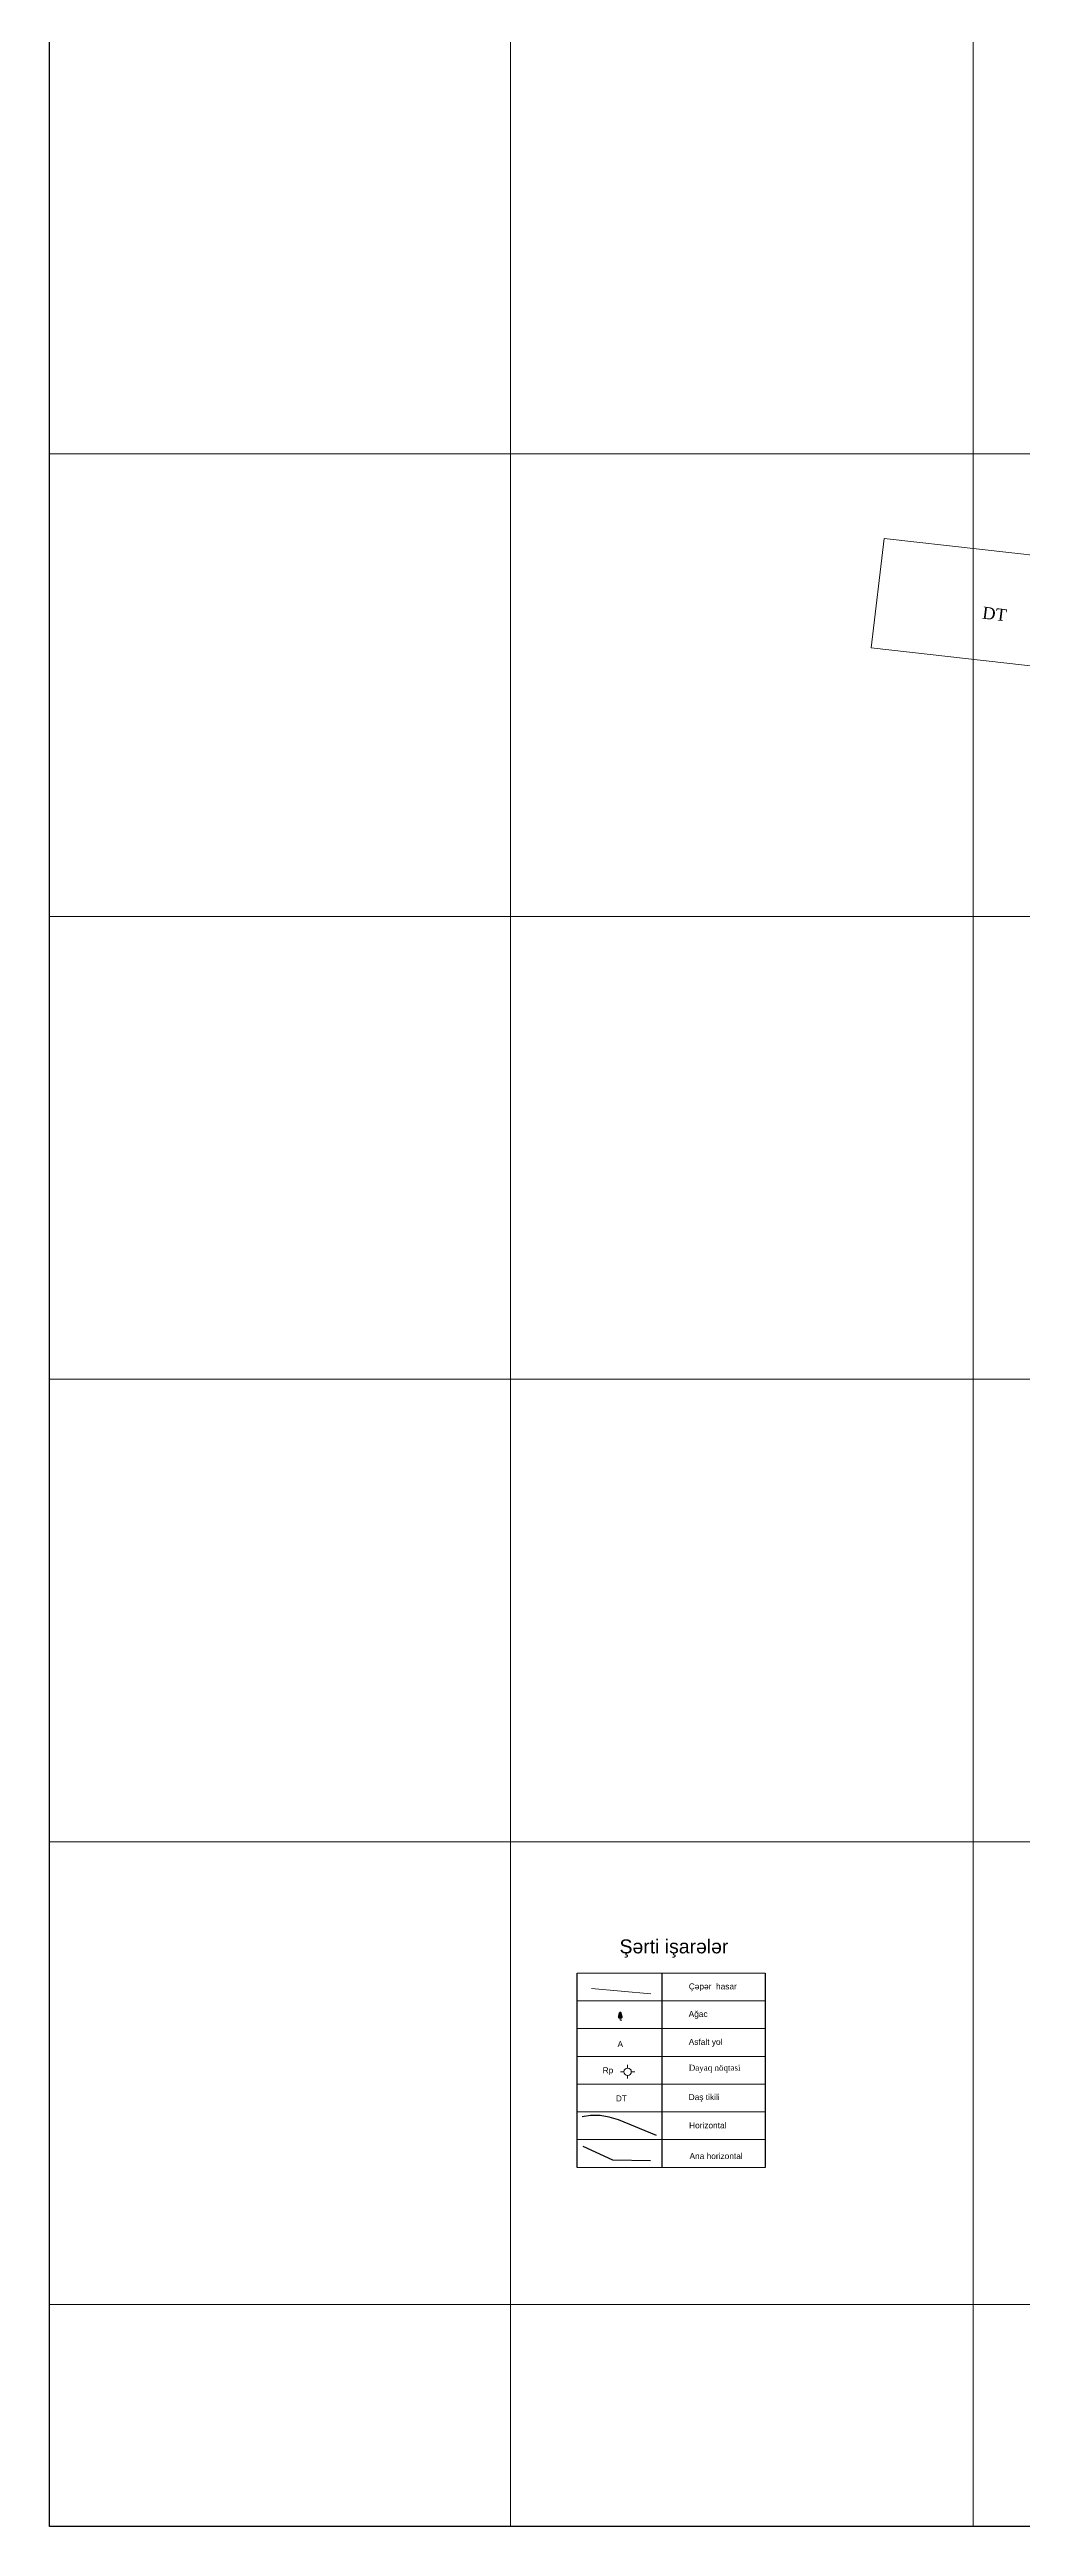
# Model space of a CAD drawing. Header units: feet. Extents: x 3381 to 683784, y 675186 to 4376258.
# Drawn here: x 678599.7 to 678704.8, y 4374699.7 to 4374967.4 of the extents above; entities that cross this region are included whole.
import ezdxf

# ---------------------------------------------------------------- set-up
doc = ezdxf.new("R2010")
doc.units = ezdxf.units.FT
doc.header["$MEASUREMENT"] = 0
doc.linetypes.add('DASHEDX2', pattern=[38.1, 25.4, -12.7])
doc.layers.get('0').update_dxf_attribs({"linetype": 'CONTINUOUS'})
for name, color, linetype, lineweight in [('ANA HORIZONTAL', 24, 'CONTINUOUS', 30), ('das tikili', 5, 'CONTINUOUS', 0), ('km setka', 170, 'CONTINUOUS', 15)]:
    doc.layers.add(name, color=color, linetype=linetype, lineweight=lineweight)
for name, color, linetype in [('hasar', 7, 'CONTINUOUS'), ('HORIZONTAL', 24, 'CONTINUOUS'), ('ramka', 7, 'CONTINUOUS'), ('Yazilar', 7, 'CONTINUOUS')]:
    doc.layers.add(name, color=color, linetype=linetype)
doc.styles.get("Standard").update_dxf_attribs({"font": 'arial.ttf', "height": 2})
doc.linetypes.add('FENCELINE1', pattern='A,6.35,-2.54,[133,ltypeshp.shx,S=2.54,R=0,X=-2.54,Y=0],-2.54,25.4', length=36.83)

msp = doc.modelspace()

# ---------------------------------------------------------------- hatches: boundary and pattern name
at = {"layer": 'ramka', "lineweight": 13, "ltscale": 0.4}
msp.add_hatch(color=256, dxfattribs=at).paths.add_polyline_path([(678661.326, 4374755.324), (678661.273, 4374755.303), (678661.237, 4374755.266), (678661.22, 4374755.216), (678661.228, 4374755.159), (678661.233, 4374755.148), (678661.196, 4374755.103), (678661.172, 4374755.042), (678661.175, 4374754.995), (678661.181, 4374754.964), (678661.186, 4374754.953), (678661.162, 4374754.933), (678661.134, 4374754.883), (678661.118, 4374754.798), (678661.13, 4374754.751), (678661.154, 4374754.71), (678661.172, 4374754.699), (678661.209, 4374754.686), (678661.249, 4374754.672), (678661.3, 4374754.665), (678661.334, 4374754.663), (678661.334, 4374754.467), (678661.511, 4374754.466), (678661.334, 4374754.467), (678661.334, 4374754.663), (678661.39, 4374754.668), (678661.438, 4374754.677), (678661.471, 4374754.689), (678661.501, 4374754.708), (678661.52, 4374754.73), (678661.534, 4374754.761), (678661.54, 4374754.792), (678661.539, 4374754.826), (678661.53, 4374754.871), (678661.51, 4374754.906), (678661.487, 4374754.934), (678661.473, 4374754.948), (678661.483, 4374754.988), (678661.486, 4374755.027), (678661.48, 4374755.067), (678661.469, 4374755.099), (678661.458, 4374755.12), (678661.448, 4374755.131), (678661.44, 4374755.14), (678661.43, 4374755.149), (678661.427, 4374755.149), (678661.441, 4374755.187), (678661.441, 4374755.215), (678661.441, 4374755.236), (678661.43, 4374755.259), (678661.412, 4374755.28), (678661.402, 4374755.298), (678661.372, 4374755.318), (678661.348, 4374755.322), (678661.303, 4374755.321)])

# ---------------------------------------------------------------- linework, layer by layer
at = {"color": 0, "linetype": 'Continuous'}
for points in [[(678656.688, 4374738.543), (678656.688, 4374759.543)], [(678665.82, 4374759.543), (678665.82, 4374738.543)], [(678677.015, 4374759.543), (678677.015, 4374738.543)]]:
    msp.add_lwpolyline(points, dxfattribs=at)
at = {"layer": 'ANA HORIZONTAL'}
msp.add_lwpolyline([(678664.602, 4374739.254), (678660.539, 4374739.309), (678657.311, 4374740.811)], dxfattribs=at)
at = {"layer": 'das tikili', "color": 0, "lineweight": 20}
for q in [(678688.447, 4374902.768, 689.594), (678714.712, 4374911.779, 689.594)]:
    msp.add_line((678689.85, 4374914.582, 689.594), q, dxfattribs=at)
at = {"layer": 'das tikili', "color": 0, "lineweight": 20, "elevation": 689.594}
msp.add_lwpolyline([(678713.309, 4374899.964), (678688.447, 4374902.768)], dxfattribs=at)
at = {"layer": 'hasar', "color": 0, "linetype": 'FENCELINE1', "lineweight": 15, "ltscale": 0.5}
msp.add_lwpolyline([(678658.235, 4374757.886), (678664.636, 4374757.305)], dxfattribs=at)
at = {"layer": 'HORIZONTAL'}
msp.add_lwpolyline([(678665.267, 4374742.005), (678661.164, 4374743.675), (678660.121, 4374743.964), (678659.153, 4374744.142), (678658.135, 4374744.159), (678657.235, 4374744.016)], dxfattribs=at)
at = {"layer": 'km setka', "flags": 128}
for points in [[(678649.461, 4375155.521), (678649.461, 4374699.736)], [(678699.461, 4375155.521), (678699.461, 4374699.736)], [(678599.655, 4374923.732), (679076.815, 4374923.732)], [(678599.655, 4374873.732), (679076.815, 4374873.732)], [(678599.655, 4374823.732), (679076.815, 4374823.732)], [(678599.655, 4374773.732), (679076.815, 4374773.732)], [(678599.655, 4374723.732), (678900.175, 4374723.732)]]:
    msp.add_lwpolyline(points, dxfattribs=at)
at = {"layer": 'ramka', "elevation": -54.041}
msp.add_lwpolyline([(678599.655, 4374699.736), (678599.655, 4375155.521), (679076.815, 4375155.521)], dxfattribs=at)
msp.add_lwpolyline([(678599.655, 4375155.521), (679076.815, 4375155.521), (679076.815, 4374699.736), (678599.655, 4374699.736)], close=True, dxfattribs=at)
at = {"layer": 'ramka', "color": 0, "lineweight": 5, "ltscale": 0.3}
for points in [[(678656.688, 4374759.543), (678677.015, 4374759.543)], [(678656.688, 4374756.543), (678677.015, 4374756.543)], [(678656.688, 4374753.543), (678677.015, 4374753.543)], [(678656.688, 4374750.543), (678677.015, 4374750.543)], [(678656.688, 4374747.543), (678677.015, 4374747.543)], [(678656.688, 4374744.543), (678677.015, 4374744.543)], [(678656.688, 4374741.543), (678677.015, 4374741.543)], [(678656.688, 4374738.543), (678677.015, 4374738.543)]]:
    msp.add_lwpolyline(points, dxfattribs=at)
at = {"layer": 'ramka', "lineweight": 13, "ltscale": 0.4}
msp.add_lwpolyline([(678661.326, 4374755.324), (678661.273, 4374755.303), (678661.237, 4374755.266), (678661.22, 4374755.216), (678661.228, 4374755.159), (678661.233, 4374755.148), (678661.196, 4374755.103), (678661.172, 4374755.042), (678661.175, 4374754.995), (678661.181, 4374754.964), (678661.186, 4374754.953), (678661.162, 4374754.933), (678661.134, 4374754.883), (678661.118, 4374754.798), (678661.13, 4374754.751), (678661.154, 4374754.71), (678661.172, 4374754.699), (678661.209, 4374754.686), (678661.249, 4374754.672), (678661.3, 4374754.665), (678661.334, 4374754.663), (678661.334, 4374754.467), (678661.511, 4374754.466), (678661.334, 4374754.467), (678661.334, 4374754.663), (678661.39, 4374754.668), (678661.438, 4374754.677), (678661.471, 4374754.689), (678661.501, 4374754.708), (678661.52, 4374754.73), (678661.534, 4374754.761), (678661.54, 4374754.792), (678661.539, 4374754.826), (678661.53, 4374754.871), (678661.51, 4374754.906), (678661.487, 4374754.934), (678661.473, 4374754.948), (678661.483, 4374754.988), (678661.486, 4374755.027), (678661.48, 4374755.067), (678661.469, 4374755.099), (678661.458, 4374755.12), (678661.448, 4374755.131), (678661.44, 4374755.14), (678661.43, 4374755.149), (678661.427, 4374755.149), (678661.441, 4374755.187), (678661.441, 4374755.215), (678661.441, 4374755.236), (678661.43, 4374755.259), (678661.412, 4374755.28), (678661.402, 4374755.298), (678661.372, 4374755.318), (678661.348, 4374755.322), (678661.303, 4374755.321)], close=True, dxfattribs=at)
at = {"layer": 'ramka', "color": 1, "linetype": 'DASHEDX2', "lineweight": 20, "ltscale": 1.5, "elevation": -598.47}
for points in [[(678661.732, 4374748.857), (678661.37, 4374748.857)], [(678662.117, 4374749.276), (678662.111, 4374749.615)], [(678662.128, 4374748.484), (678662.128, 4374748.133)], [(678662.525, 4374748.868), (678662.916, 4374748.868)]]:
    msp.add_lwpolyline(points, dxfattribs=at)
at = {"layer": 'ramka', "color": 1, "lineweight": 20, "ltscale": 1.5}
msp.add_circle((678662.134, 4374748.879), 0.398, dxfattribs=at)

# ---------------------------------------------------------------- texts
at = {"layer": 'ramka', "ltscale": 0.2, "insert": (678661.259, 4374763.174), "char_height": 1.5, "width": 52.68814, "attachment_point": 1}
msp.add_mtext('{\\fArial|b0|i0|c238|p34;Şərti işarələr}', dxfattribs=at)
at = {"layer": 'ramka', "lineweight": 13, "ltscale": 0.4, "width": 52.32405, "attachment_point": 1}
for s, insert, char_height in [('{\\fArial|b0|i0|c238|p34;Çəpər } hasar', (678668.742, 4374758.427), 0.64304), ('{\\fArial|b0|i0|c238|p34;Ağac}', (678668.729, 4374755.448), 0.64304), ('A', (678661.04, 4374752.19), 0.643), ('Asfalt yol', (678668.738, 4374752.428), 0.643), ('{\\fArial|b0|i0|c238|p34;\\C1;Rp}', (678659.436, 4374749.36, -598.47), 0.64304), ('{\\fTimes New Roman|b0|i0|c238|p18;D\\fTimes New Roman|b0|i0|c162|p18;ayaq nöqt\\fTimes New Roman|b0|i0|c238|p18;əsi}', (678668.744, 4374749.637, -598.47), 0.643038), ('{\\fArial|b0|i0|c0|p34;DT}', (678660.861, 4374746.323), 0.64304), ('{\\fArial|b0|i0|c238|p34; }Da{\\fArial|b0|i0|c238|p34;ş tikili\\fArial|b0|i0|c204|p34; }', (678668.484, 4374746.46), 0.64304), ('Horizontal', (678668.773, 4374743.407), 0.643), (' Ana horizontal', (678668.574, 4374740.085), 0.64304)]:
    msp.add_mtext(s, dxfattribs=dict(at, insert=insert, char_height=char_height))
at = {"layer": 'Yazilar', "insert": (678700.569, 4374907.239), "char_height": 1.3, "width": 0.10588, "attachment_point": 1, "rotation": 352.92793}
msp.add_mtext('{\\fTimes New Roman|b0|i0|c0|p18;DT}', dxfattribs=at)

doc.saveas('drawing.dxf')
